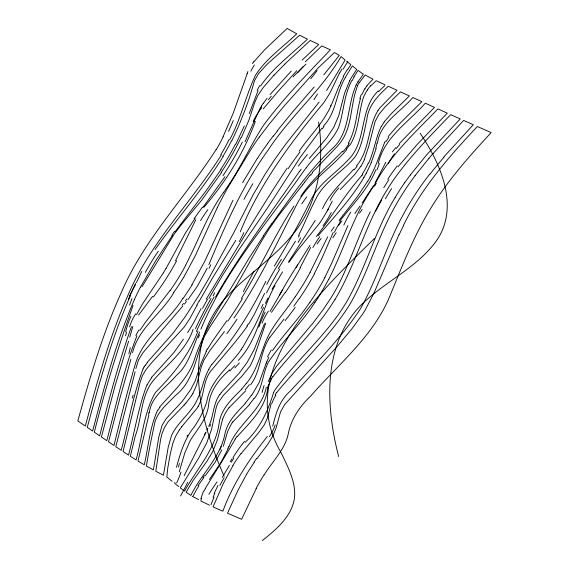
<?xml version="1.0" encoding="UTF-8"?>
<svg xmlns="http://www.w3.org/2000/svg" width="569" height="569" viewBox="0 0 569 569"><rect width="100%" height="100%" fill="white"/><g stroke="black" fill="none" stroke-linecap="round" stroke-linejoin="round"><path stroke-width="0.85" d="M377.496 143.132C380.078 122.748 400.647 111.965 412.824 97.512L421.857 101.645L397.098 126.24L388.136 136.617M149.277 413.058C151.005 396.458 166.575 387.169 176.426 375.355C189.562 364.217 192.493 346.741 199.712 331.99M135.856 368.591L138.409 360.156L143.025 352.624L182.827 305.994M148.85 415.014L137.997 461.103L144.32 464.788C148.374 446.573 149.803 427.248 157.627 410.149M135.116 371.834L115.792 446.686L121.204 450.292C128.544 423.229 132.968 395.114 143.089 368.918M132.57 352.752C138.182 328.263 161.703 313.604 173.822 292.544M129.732 337.211L132.833 326.428M130.891 359.274L119.981 397.809L108.572 441.843L113.971 445.463C120.692 418.002 127.499 390.533 135.536 363.42C143.729 337.133 168.908 321.257 182.891 298.334M201.454 498.494L200.807 500.962L209.513 505.201M267.771 387.674C265.766 408.101 250.04 422.347 237.109 436.679M360.504 98.465C356.237 113.302 356.18 129.654 348.285 143.224M376.137 148.53L371.244 162.613M128.587 341.187L115.23 385.291L101.41 437.013L106.801 440.648C116.09 405.548 123.693 369.729 136.909 335.838M176.475 467.32C180.401 453.052 184.626 438.571 194.2 426.906C199.463 419.353 203.624 411.046 206.661 402.361C209.997 380.135 229.314 366.792 241.334 349.48M179.263 471.808L184.847 452.782L190.096 440.904A31.302 15.093 -52.3 0 1 191.234 438.948C198.104 428.322 207.109 418.343 208.567 405.22C209.975 390.718 219.044 379.21 229.656 369.871M266.285 387.233C261.278 411.522 237.095 424.261 228.951 446.772M271.264 403.286L267.487 417.952L264.293 424.837L258.902 432.312L241.071 453.713M222.65 419.061L217.401 439.993L212.884 451.309L206.881 461.324L192.955 480.734L186.127 492.221L190.878 495.407C201.049 474.326 220.132 457.924 224.855 434.197C227.323 421.643 236.64 412.575 245.111 403.713M378.307 163.395C384.189 137.293 408.599 122.129 425.299 103.202L434.488 107.385L399.303 143.544M133.068 305.389C118.203 347.04 105.066 389.288 94.305 432.191L99.682 435.84C109.056 399.154 118.629 362.425 131.46 326.762M223.297 446.345L227.657 431.38L231.547 423.734A15.356 7.617 -55 0 1 232.757 421.928M268.305 381.5L271.769 373.698L276.712 366.059L312.424 323.797L323.171 309.621L331.258 297.502A81.267 33.237 -54.2 0 0 333.733 293.391L336.073 289.258A90.642 37.177 -54.2 0 0 338.292 285.14C350.433 261.342 358.47 235.722 370.298 211.782M268.632 385.085L271.726 378.598M249.265 113.565L258.042 90.663M272.729 426.224C275.873 413.329 279.678 400.128 290.254 391.102C313.782 365.462 338.662 340.703 358.413 311.912A58.486 23.791 -54.2 0 0 361.002 307.786C377.61 278.141 386.571 244.883 403.001 215.103A121.403 51.231 -54 0 1 425.804 179.221L429.666 174.128M266.242 363.122L259.108 382.617L251.754 395.227M339.145 85.812L331.883 103.714M361.863 94.596L364.786 88.764M264.485 323.605L254.251 349.444L247.166 362.375L239.236 373.136L221.32 392.482M200.885 329.231C224.869 270.78 267.615 222.906 303.327 171.561A86.872 28.507 -54.9 0 1 306.243 167.834M244.3 125.905L235.9 144.106M368.605 163.196C374.118 151.375 375.526 138.075 381.273 126.382M364.21 159.811L368.719 146.368L375.092 121.602L379.039 114.163L385.441 106.609L400.491 91.865L409.374 95.948L392.048 112.925L384.075 121.986M254.315 121.026L245.026 141.752M267.053 361.194L268.838 357.261M247.316 73.344L233.169 113.338L223.005 136.873M255.211 118.957L259.699 109.326M208.681 426.394C213.788 416.152 212.92 403.691 219.961 394.317M265.73 323.014L253.824 358.079L250.339 365.668L241.91 376.187L223.51 395.199L217.593 403.535L216.156 407.738L211.59 429.289L206.853 442.618L198.503 458.394L180.259 487.889L184.562 491.132C196.732 468.913 215.431 449.489 219.115 423.428C220.936 408.898 232.045 398.848 241.804 389.104M375.846 169.775C367.873 189.598 352.396 204.634 339.65 221.27M130.699 295.098C111.787 337.602 99.355 382.581 87.256 427.383L92.626 431.046C104.333 386.586 116.04 341.841 134.426 299.579M214.207 493.373L217.948 485.4M221.853 449.901L215.26 462.021L205.21 475.855M228.041 448.856L220.751 462.917L209.392 479.503M208.887 264.649C225.473 224.897 242.807 184.975 268.248 149.946C289.849 116.709 321.065 90.876 341.037 56.594L345.148 60.03L326.585 90.571M207.863 428.258L207.002 430.15M197.991 331.037C189.321 354.515 173.552 374.004 156.233 391.643A29.581 16.615 -58.2 0 0 154.875 393.485C143.459 413.649 142.264 437.86 136.098 459.901L130.322 456.31L135.244 436.139C142.3 417.29 140.507 394.089 155.003 378.591C168.808 363.072 186.326 349.771 193.126 329.316M206.127 432.084L184.192 475.599M263.532 307.338L254.884 325.639L242.686 347.396M398.897 234.833L373.861 293.312L365.298 309.806A56.303 22.411 -54.3 0 1 362.709 313.932L352.183 328.427L337.901 345.646L284.664 404.559L280.489 411.977L276.121 427.916L272.821 435.996L267.764 444.332L257.024 458.522M136.361 282.658L141.823 271.406M241.448 137.456L248.66 120.813L254.677 102.712L257.601 95.948L263.141 87.605L274.08 75.044M357.773 85.364C349.679 104.71 353.278 128.651 338.384 145.024A31.167 9.851 -52.5 0 1 336.663 147.037L312.281 172.393M204.065 337.289C195.544 357.375 193.873 381.123 175.359 395.562C167.812 403.471 158.523 410.832 155.031 421.579C151.923 436.359 148.737 451.132 146.425 466.068L153.41 469.894L158.708 437.461L162.016 425.47L166.169 418.663L182.429 401.124L190.857 389.31L195.323 380.675L201.319 362.802L206.398 351.208M340.525 82.69L343.747 76.303M331.009 105.599C323.491 122.755 309.7 135.934 299.152 151.141M273.618 392.468C268.013 411.031 259.798 428.912 245.168 442.262M136.496 314.657L142.599 303.818L163.516 272.672M265.403 303.334L267.985 297.978M333.249 232.351L321.649 258.916L314.266 273.874M146.937 384.886C138.303 407.511 134.732 431.771 128.509 455.122L123.06 451.53L140.173 382.133L142.385 375.739L145.664 370.127L150.408 364.089L183.972 327.324L189.84 318.583L197.173 305.034M217.237 207.756L195.501 255.296L183.652 277.473M240.239 231.882C259.677 184.306 290.425 142.655 323.178 103.458A32.44 8.443 -51.1 0 0 324.593 101.467L330.034 92.861L339.544 73.024M356.116 85.215C346.621 105.998 350.703 132.769 331.855 148.993C308.419 171.063 290.382 197.856 271.74 223.894M174.903 482.512L174.569 483.216L178.694 486.651M384.644 142.378L377.24 161.553A86.538 40.285 -53.5 0 1 371.671 174.107L370.12 176.938M207.23 268.191L197.329 286.299L187.962 299.65M229.926 139.284C240.815 118.978 245.666 96.154 255.396 75.428C265.972 58.749 282.715 47.348 296.741 33.813L287.16 28.45L264.365 50.044L253.817 61.872M205.423 488.294C215.302 471.865 225.715 455.741 235.246 439.09M231.775 140.913L238.297 126.851L244.89 110.393L249.243 98.266L254.563 80.578L258.568 73.557L267.43 63.92L299.685 35.235L307.438 39.176C291.449 54.311 273.106 67.633 260.581 85.997M347.901 225.658L331.919 262.7L324.764 277.629M270.055 311.478L282.765 289.514M255.325 121.417C243.795 153.011 225.829 181.724 203.965 207.201M264.606 293.341L254.265 314.451L248.753 324.067M403.442 225.416C421.48 188.012 449.126 156.525 477.341 126.51L491.161 132.605C468.998 156.489 447.227 181.084 430.292 209.065C412.788 237.586 401.095 269.087 388.286 299.856C371.137 337.929 337.68 365.17 310.702 396.01C299.849 406.351 290.994 419.083 288.22 434.062C284.763 450.036 272.274 461.438 264.137 474.987M232.934 200.331L204.776 261.299L191.917 284.749M349.622 80.905L344.565 93.181L338.74 115.642L333.797 127.278L326.791 137.805L309.266 158.559M351.763 80.713C343.712 95.315 343.854 112.506 338.399 127.961C330.909 143.573 316.25 153.993 306.236 167.819M298.633 235.388C305.119 222.273 310.56 208.652 317.502 195.764C326.762 179.953 343.576 170.899 355.035 156.994C362.233 145.884 363.918 132.278 366.849 119.625C368.164 105.656 378.413 95.194 388.286 86.282L397.034 90.293L380.149 107.591A24.951 13.457 -57.2 0 0 377.93 110.642M328.797 279.237C344.544 248.461 353.569 214.342 373.94 185.978C389.303 155.814 414.78 132.961 437.917 108.921L447.277 113.139L417.433 144.177L397.987 166.802M385.846 162.25L375.078 182.926M140.387 287.26L155.721 260.744L172.4 235.452M327.218 210.95L332.282 201.07M366.308 173.211L370.369 164.711A70.236 31.878 -53.7 0 0 371.23 162.613M201.113 308.533L193.41 323.128L187.656 332.637M274.934 285.645C261.207 309.813 258.02 339.793 238.333 360.362M205.082 335.248L210.317 326.343L224.819 304.33A236.199 95.82 -54.2 0 0 227.5 300.169L240.09 279.173L260.545 242.821L268.988 229.087L278.383 215.815L302.587 184.889M310.126 272.231L327.716 236.775M185.387 265.602C198.218 241.206 207.301 214.741 223.645 192.272M256.313 488.415L241.605 519.284L227.493 513.21L237.913 490.457L246.576 474.297M175.494 260.78L195.807 219.726M345.333 77.54C336.002 92.932 336.443 112.74 323.398 126.14M208.894 369.245C203.645 378.385 202.443 389.118 197.763 398.485C192.35 411.43 180.558 419.886 173.495 431.7A24.261 10.861 -54 0 0 171.497 435.698L168.253 446.95L163.438 475.25L155.806 471.274L160.515 439.958L161.895 433.891L164.562 427.333L168.204 421.643L184.192 405.064M300.069 267.85L310.695 247.458M199.335 301.015L213.204 276.84L235.786 240.417M265.787 281.342C251.441 311.435 233.397 339.316 211.732 364.615M198.304 406.245C204.719 394.765 202.728 379.992 211.874 369.75C223.837 355.326 236.441 341.372 247.373 326.108M192.983 393.357L196.561 385.021L201.341 366.635L203.987 359.999L209.797 350.66L224.364 331.656M206.198 299.123C232.97 255.339 258.753 210.907 287.146 168.118M208.908 298.469L222.408 275.531L239.585 248.724L267.714 207.578L300.432 157.08L321.905 128.117M207.507 349.138L212.593 340.98L226.924 320.624M322.509 208.652C329.529 192.998 342.63 181.824 353.74 169.235M215.523 297.046C240.644 253.191 271.1 212.749 299.635 171.127M274.294 266.114C287.565 244.336 300.112 222.152 311.286 199.221C319.678 182.734 336.286 173.012 348.399 159.626C367.382 140.813 358.833 109.212 378.328 90.898M222.23 477.448L229.335 465.52M242.579 182.685L257.373 158.31M295.467 241.199L278.205 268.774M296.044 267.586L309.991 245.289M395.22 197.351C375.334 229.976 365.938 267.622 347.246 300.802A69.176 28.244 -54.2 0 1 344.736 304.934C325.24 336.542 295.98 360.511 274.614 390.547A21.949 11.992 -57.3 0 0 273.661 392.475M260.815 107.321L261.612 105.998M166.041 268.511L185.138 233.532L195.153 218.169M353.854 76.922L358.043 70.392L363.385 74.183L358.093 81.63M363.925 177.485C351.222 198.823 334.195 217.002 318.114 235.73M268.732 339.174C259.976 353.271 260.744 371.422 250.602 384.843M144.156 366.977L145.351 365.049M216.049 149.654C185.181 197.806 143.886 239.478 121.211 292.743C102.548 333.911 89.916 377.46 77.839 420.911L85.307 426.053C97.064 382.019 109.177 337.815 127.641 296.029C149.675 243.276 191.234 202.699 221.369 154.953M367.709 181.177L357.702 196.191L339.167 220.317M141.987 286.84L174.256 234.044L181.013 225.104L201.262 200.722L221.547 172.571M231.348 462.184L233.774 458.187M223.162 156.56C202.898 189.249 177.372 218.219 155.095 249.499M373.449 185.693L362.154 202.934M275.183 394.936L275.567 394.303M233.055 465.456L223.581 482.939L213.055 506.901L222.863 511.197C232.998 483.664 249.222 459.268 267.345 436.459M241.37 298.384C260.325 268.454 274.166 235.545 293.931 206.127M359.11 82.903L365.198 74.987L372.987 79.212L366.834 85.777M383.791 187.685L388.819 179.704M139.846 330.425L145.195 322.651L170.074 290.439M360.803 166.304L354.651 174.576L340.255 189.626M347.488 69.866L350.853 64.688L346.677 61.296M334.999 299.394C317.623 327.723 293.355 350.781 272.9 376.706M271.505 312.345L285.105 292.459M272.515 350.668C284.059 333.79 298.675 319.23 309.934 302.125M183.446 339.145L173.972 352.453L151.603 377.332M315.254 220.395L288.718 261.662M349.914 145.195C358.584 131.439 358.463 114.383 362.866 99.106A21.963 11.373 -54.7 0 1 366.621 91.211L367.503 89.973M377.923 110.642C367.41 127.669 369.999 150.351 356.407 165.92M138.58 315.098L152.613 296.335M225.352 189.683C240.097 169.37 249.933 146.119 263.596 125.18C283.696 98.266 307.132 74.027 330.397 49.859L321.791 45.904L305.361 61.801M354.857 213.496L359.964 206.063M221.128 169.477L206.817 189.818L175.202 231.562M179.391 429.844L175.508 436.48L172.94 442.938L170.231 453.984L167.819 467.768L166.817 477.042L172.058 481.232M191.668 395.526L185.871 403.129M224.968 176.724L202.991 207.344M233.98 318C258.44 282.878 276.342 243.916 295.958 206.042C307.267 182.528 330.617 169.064 346.813 149.547M269.934 337.261L283.995 319.145M263.518 235.872L248.724 258.717L221.903 303.206C211.312 320.368 201.668 338.214 195.131 357.346C189.313 377.588 173.04 391.643 159.733 406.942M288.682 262.665L297.544 250.403L319.778 222.97M197.998 485.656L203.787 477.704M331.186 231.199L334.188 226.953M263.305 103.387L267.039 98.295M314.892 302.409C301.278 323.896 282.06 341.18 268.241 362.417C262.366 374.039 262.75 388.236 254.144 398.634M295.197 296.748C285.254 311.997 271.996 325.361 265.339 342.574C259.727 356.443 256.256 371.493 246.498 383.3M299.358 298.369L293.753 306.3M254.251 462.355L249.016 470.279A87.477 36.693 -54 0 0 246.605 474.304M276.804 392.418C300.439 363.783 327.979 338.164 348.306 306.855A67.121 26.914 -54.3 0 0 350.838 302.722C369.288 269.991 378.926 233.006 398.343 200.715A110.08 45.918 -54.1 0 1 415.093 175.686M361.592 175.729C344.949 194.868 331.777 216.547 316.35 236.604M319.166 102.022L285.823 144.014L274.656 159.576L265.104 174.178L253.354 194.385L233.966 232.365L208.368 279.244L198.965 295.368L185.025 316.976L172.926 333.349L147.101 362.553M300.816 196.362C312.104 179.036 328.334 166.041 342.417 151.205M259.308 137.086L270.104 123.004L284.443 105.678L318.327 67.796L334.437 52.526L339.302 55.364L323.853 74.795M267.394 143.772L273.177 136.041M304.515 182.322L310.304 174.79M415.057 175.657L428.976 158.31M410.285 174.996L425.299 156.511A221.014 92.057 -53.9 0 1 428.407 152.954L460.229 118.928L450.698 114.661C430.882 135.194 410.754 155.657 394.175 178.972A92.733 38.799 -54.1 0 0 385.604 192.208C365.753 224.727 356.258 262.238 337.481 295.275A78.878 31.715 -54.3 0 1 334.97 299.386M392.354 151.902L395.754 147.641M263.241 108.885L277.672 91.851L296.748 70.727M277.117 130.955L292.295 112.328L314.173 86.986M232.813 421.992L249.478 404.659M186.44 301.563L184.377 304.102M181.71 426.7L197.002 408.378A19.865 10.086 -47.1 0 0 198.282 406.245M228.973 407.788L245.73 390.754M270.062 94.561L291.271 71.061M443.792 156.959L473.323 124.739L463.621 120.429L433.087 153.538M370.739 85.841L376.216 80.727L384.815 84.71M284.905 63.948L310.261 40.449L318.718 44.482L302.167 60.101M374.409 238.489C321.385 291.079 232.629 370.881 281.442 453.322C287.964 467.263 296.015 481.886 294.514 497.804C291.89 516.496 276.221 529.469 262.352 540.55M192.137 496.175L198.659 499.568M420.142 133.274C440.747 163.822 460.378 207.692 435.804 241.626C417.987 265.922 390.05 279.208 367.859 298.796C321.954 337.545 324.942 403.62 338.647 456.516M224.2 476.324C199.797 421.053 180.195 346.734 226.59 296.876C247.031 274.891 273.056 258.753 292.053 235.317C318.533 204.349 324.714 161.262 318.555 122.036M216.206 149.683A89.987 39.937 -53.7 0 0 218.674 145.408A96.915 42.568 -53.8 0 0 223.176 136.859M247.038 73.458A25.306 7.881 -58.8 0 1 247.935 71.495M250.865 71.161A26.85 8.834 -58.5 0 1 254.343 64.98M252.408 63.614A24.844 12.867 -56.9 0 1 253.703 61.765M229.207 139.348A107.939 47.917 -53.8 0 1 220.744 154.825M129.753 296.001A139.803 20.939 -62.3 0 1 135.514 283.312M145.387 272.416A146.148 103.103 -48.9 0 1 158.324 251.299M231.434 140.948A112.001 48.863 -53.8 0 1 222.856 156.503M257.167 90.428A29.688 19.46 -57.9 0 1 259.805 85.528M233.29 120.55A218.695 73.344 -57.7 0 1 228.553 131.439M235.438 144.135A124.12 54.766 -53.8 0 1 220.744 169.32M171.795 235.282A91.986 20.328 -53.6 0 1 174.676 231.27M134.369 299.614A79.119 20.982 -59.3 0 1 140.33 287.274M129.632 305.169A78.422 61.829 -39 0 1 131.972 298.59M128.509 299.074A71.936 47.028 -48.8 0 1 135.514 284.763M241.007 137.534A131.275 56.409 -53.9 0 1 221.185 172.421M274.13 75.179A172.151 76.879 -54.7 0 1 284.934 64.105M293.163 76.836A218.048 90.834 -53.6 0 1 303.448 66.317M268.383 99.76A98.821 57.924 -57.1 0 1 271.299 96.133M261.534 105.955A44.61 28.564 -57.9 0 1 263.241 103.33M259.628 109.298A37.796 23.791 -57.9 0 1 260.751 107.285M254.037 121.624A58.102 0.469 -66.5 0 1 254.962 119.49M242.33 142.101A139.825 59.297 -54.2 0 1 222.892 175.821M194.164 218.631A81.623 8.599 -53.4 0 1 202.514 207.109M165.956 268.497A115.066 46.964 -54.2 0 1 163.438 272.651M125.635 331.848A45.52 14.367 -61.5 0 1 130.955 316.165M126.51 332.118A95.514 35.705 -87.7 0 1 125.557 335.845M129.568 326.912A35.072 22.184 -49.6 0 1 135.707 313.839M176.646 260.744A120.123 49.788 -54.3 0 1 153.346 297.032M200.551 220.608A70.94 32.333 -52.8 0 1 207.856 209.669M253.198 121.325A40.804 21.729 -53.4 0 1 261.825 107.584M297.551 72.896A222.081 98.956 -54.7 0 1 305.987 64.091M225.168 190.124A108.878 4.388 -57.2 0 1 223.432 192.763M185.558 265.595A106.033 43.678 -54.1 0 1 170.202 290.517M135.899 335.554A40.136 26.437 -57.2 0 1 138.943 329.913M130.273 347.702A95.784 27.454 -86.4 0 1 128.843 353.833M183.531 277.452A102.342 41.153 -54.2 0 1 173.716 292.473M217.244 207.756A226.569 95.037 -53.9 0 1 219.236 203.666L227.23 188.702L250.367 150.415A99.383 42.846 -54.2 0 1 259.293 137.072M317.089 70.62A79.888 15.263 -52.6 0 1 310.759 78.764M273.333 136.19A221.561 94.084 -54.1 0 1 277.267 131.119M257.444 158.338A148.16 65.407 -54.1 0 1 267.458 143.822M243.959 199.378A191.845 72.732 -54.5 0 1 252.892 183.68M192.116 284.792A91.325 37.518 -54.1 0 1 183.04 298.441M133.153 395.171A88.736 8.101 -80.5 0 1 132.221 398.158M183.524 303.426A111.631 16.657 -50.7 0 1 182.066 305.204M186.852 298.988A91.36 35.271 -50.4 0 1 185.373 300.837M210.729 264.791A108.892 69.311 -50.1 0 1 209.065 268.426M317.495 94.098A45.89 5.32 -56.6 0 1 313.932 99.625M145.557 365.191A30.42 17.056 -57 0 1 147.279 362.723M142.961 368.876A24.936 15.171 -57 0 1 144.042 366.92M196.874 305.062A220.623 86.773 -54.4 0 1 199.036 301.029M243.845 232.607A99.326 68.223 -52.1 0 1 239.286 241.647M339.743 72.988A64.525 18.727 -55.8 0 1 341.976 69.105M343.164 69.126A62.263 18.841 -55.7 0 1 347.773 61.758M343.306 76.381A47.604 15.989 -55.2 0 1 347.111 69.809M339.48 85.691A49.475 19.908 -53.2 0 1 340.852 82.597M331.507 104.234A60.926 5.384 -61.8 0 1 330.639 106.09M288.17 168.602A211.938 88.501 -54 0 1 300.027 151.845M202.543 308.391A218.916 86.061 -54.4 0 1 207.585 299.109M214.613 292.679A75.926 3.058 -56.3 0 1 213.183 295.852M147.215 384.943A25.47 13.649 -56.9 0 1 151.816 377.567M195.416 328.669A205.694 77.64 -54.8 0 1 211.014 298.462M323.96 126.51A76.573 12.61 -53 0 1 322.388 128.601M345.383 77.526A40.755 10.839 -56.4 0 1 347.538 73.7L352.389 65.933L356.742 69.404L351.699 77.128A28.813 8.884 -55.8 0 0 349.651 80.89M298.355 166.098A108.544 42.952 -56 0 1 307.452 154.462M299.749 171.241A109.148 43.095 -55.6 0 1 301.157 169.313M196.355 331.485A197.159 78.742 -54.3 0 1 214.115 296.975M148.943 412.39A65.279 21.423 88.3 0 1 148.537 414.332M199.563 334.707A109.533 6.792 -68.4 0 1 198.24 337.773M352.161 80.606A25.939 7.048 -57.7 0 1 354.174 76.964M356.009 85.25A17.504 5.697 -56.5 0 1 358.008 81.616M263.269 235.907A145.55 26.544 -54.3 0 1 271.541 223.845M157.912 410.292A23.329 13.179 -57.2 0 1 159.974 407.162M203.752 337.282A41.317 22.397 -52.5 0 1 204.776 335.219M304.728 182.101A80.471 1.01 -53 0 1 302.729 184.754M310.596 175.245A74.304 39.432 -59.4 0 1 312.545 172.869M357.638 85.364A15.875 7.852 -54.7 0 1 358.989 82.861M364.964 88.835A17.17 8.094 -55.3 0 1 366.969 85.919M359.85 98.757A25.726 11.757 -56.4 0 1 361.187 94.739M349.266 143.26A24.858 9.709 -52.5 0 1 342.83 151.973M301.748 203.809A97.719 11.956 -53.6 0 1 306.677 196.917M242.444 298.59A204.363 84.361 -54.1 0 1 227.856 321.122M206.113 351.116A47.163 28.927 -57.3 0 1 207.237 349.025M185.814 403.044A31.892 8.201 -50.8 0 1 184.157 404.957M192.927 393.364A21.003 9.445 -48.9 0 1 191.611 395.519M237.01 319.202A140.209 54.51 -54.2 0 1 226.818 333.719M349.316 145.23A24.403 6.871 -52.1 0 1 346.393 149.298M367.382 89.902A19.531 9.645 -55 0 1 370.675 85.713M378.677 91.623A39.41 19.218 -55.5 0 1 384.914 85.57M243.361 291.613A214.982 56.281 -57.2 0 1 253.959 271.377M208.837 369.224A34.232 20.576 -57.5 0 1 211.689 364.58M179.47 429.88A25.072 11.721 -53.4 0 1 181.774 426.757M248.255 323.974A48.6 24.922 -47.2 0 1 246.896 325.98M266.534 292.971A153.31 58.194 -54.7 0 1 279.82 269.009M300.624 237.821A103.217 74.134 -53.5 0 1 298.149 242.358M299.258 235.573A86.289 56.601 -54.7 0 1 298.49 237.053M357.154 166.155A30.74 7.553 -50.8 0 1 354.195 169.818M328.669 208.432A85.699 29.972 -55.4 0 1 319.998 222.628M279.464 295.29A142.812 45.3 -55.2 0 1 297.679 264.898M261.164 308.327A208.595 68.237 -56.3 0 1 263.056 304.244M242.494 347.367A29.531 10.32 -54.1 0 1 241.164 349.416M179.434 463.507A108.814 19.545 -66.3 0 1 178.374 467.042M186.959 436.117A88.743 10.178 -68.6 0 1 187.663 435.157M180.985 472.028A92.121 76.737 -33.5 0 1 176.653 482.989M234.762 365.583A88.778 27.49 -51.7 0 1 229.748 370.924M239.336 362.901A60.435 15.214 -50.9 0 1 234.805 367.937M266.754 284.464A153.58 93.977 -50.4 0 1 281.456 259.364M331.286 212.493A67.419 47.063 -56.7 0 1 323.092 225.715M330.063 200.366A40.854 25.655 -54.3 0 1 338.854 187.891M364.281 159.804A35.022 18.037 -50 0 1 360.888 166.319M381.415 126.446A24.005 14.474 -58.8 0 1 384.189 122.1M368.186 163.232A50.662 28.905 -47.3 0 1 362.19 174.27M362.787 174.441A42.654 24.83 -46.9 0 1 361.848 175.821M317.097 243.873A66.203 8.208 -52.7 0 1 321.151 238.439M282.565 271.897A213.275 33.166 -57.4 0 1 272.089 289.066M258.81 327.182A57.754 17.817 -60.4 0 1 265.19 311.997M220.018 394.36A26.487 14.915 -57.8 0 1 221.362 392.532M210.679 424.502A71.417 14.702 -58 0 1 209.854 426.43M205.352 432.895A72.498 3.414 -63.9 0 1 204.527 434.702M187.77 482.192A97.754 26.323 -66.9 0 1 180.537 495.962M262.046 323.1A48.998 28.969 -51.3 0 1 268.362 311.065M300.389 267.843A124.391 50.684 -54.2 0 1 285.353 292.58M312.907 247.565A56.082 25.968 -52.6 0 1 319.806 236.64M366.208 173.211A57.142 26.16 -53.5 0 1 363.833 177.464M376.998 142.997A94.724 80.336 29.1 0 1 375.789 148.417M386.202 141.475A27.789 17.234 -58.1 0 1 388.869 137.264M384.708 142.399A26.643 18.734 -58 0 1 385.384 141.098M370.234 176.945A65.883 31.124 -53.3 0 1 367.823 181.198M338.534 225.352A54.759 5.199 -52.3 0 1 341.941 220.872M332.901 237.742A69.247 41.651 -43 0 1 336.215 232.792M310.197 272.231A112.797 46.388 -54.2 0 1 295.233 296.769M246.391 383.236A31.309 10.235 -52.8 0 1 241.761 388.961M222.692 419.054A21.231 10.868 -55.7 0 1 228.98 407.802M249.428 384.623A25.939 7.226 -49.7 0 1 245.154 389.744M268.604 339.138A26.608 12.753 -54.3 0 1 269.827 337.211M295.19 307.424A170.245 71.673 -54.3 0 1 285.169 320.589M314.422 273.867A110.358 44.787 -54.2 0 1 299.465 298.426M334.408 232.216A45.499 20.42 -52.8 0 1 340.554 221.611M379.352 163.474A85.101 65.492 -42.4 0 1 376.927 169.953M396.259 148.402A95.734 47.967 -55.9 0 1 399.744 144.377M388.428 163.317A50.47 31.579 -57.8 0 1 394.445 153.829M376.294 183.246A111.175 65.798 -51.5 0 1 374.644 186.077M362.19 209.385A106.531 17.703 -57.1 0 1 359.437 213.233M343.811 225.082A99.49 73.259 -37.7 0 1 350.753 212.166M324.849 277.622A100.03 41.117 -54.2 0 1 309.991 302.153M267.558 356.891A41.608 26.7 -57.9 0 1 271.399 349.942M266.1 363.221A28.379 5.768 -63.7 0 1 266.918 361.258M251.427 395.149A31.985 9.595 -52.5 0 1 244.99 403.371M193.261 495.884A43.287 18.756 -50.4 0 1 198.922 485.798M202.856 477.704A78.181 7.113 -52.2 0 1 204.442 475.634M221.334 446.345A56.615 36.409 -47.1 0 1 219.869 449.745M253.838 398.62A27.12 7.468 -51.1 0 1 249.314 404.452M320.255 294.322A100.329 40.634 -54.3 0 1 314.949 302.438M328.718 279.244A96.147 38.77 -54.3 0 1 320.134 294.294M387.759 179.256A88.536 40.733 -54.4 0 1 397.176 165.97M385.377 198.866A143.985 40.001 -55.9 0 1 391.579 188.609M375.689 211.099A129.732 51.95 -54 0 1 381.799 199.975M262.138 392.439A37.405 8.407 -64.4 0 1 264.101 385.512M228.809 446.58A76.744 27.525 -72.2 0 1 227.913 448.649M208.88 494.369A43.898 10.157 -53.3 0 1 217.059 481.851M200.9 498.743A45.499 21.416 -51.9 0 1 203.652 491.026M204.221 490.905A46.345 20.726 -53 0 1 205.409 488.302M235.097 438.969A28.201 13.009 -54.5 0 1 236.989 436.53M267.572 387.709A30.377 18.087 -52 0 1 268.426 385.099M271.612 378.563A21.686 10.868 -54.8 0 1 272.807 376.657M404.694 182.756A111.538 47.142 -54 0 1 410.32 175.024M395.235 197.351A101.147 42.874 -54 0 1 404.666 182.741M232.849 457.867A65.414 31.907 -55.2 0 1 244.542 441.38M231.853 459.012A123.807 6.188 -59.4 0 1 230.168 461.822M219.918 485.364A99.034 49.581 -50.7 0 1 224.143 477.683M213.112 497.214A130.429 63.749 -51.3 0 1 214.805 493.273M211.007 504.817A117.854 59.773 -50.4 0 1 214.044 497.078M232.899 465.414A66.324 28.037 -54 0 1 240.964 453.621M272.074 403.023A24.894 11.046 -55.9 0 1 275.83 395.121M275.481 394.267A21.515 10.299 -54.7 0 1 276.726 392.375M428.955 158.274A220.495 90.898 -54 0 1 433.066 153.495M429.851 174.327A187.45 78.259 -54 0 1 443.948 157.257M275.254 424.865A30.328 12.07 -51.4 0 1 269.471 436.629M253.987 462.199A65.094 27.22 -54 0 1 256.79 458.322M399.104 234.784A205.786 84.525 -54.2 0 1 403.649 225.388M256.1 488.415A107.192 45.84 -53.9 0 1 263.952 474.937"/></g></svg>
